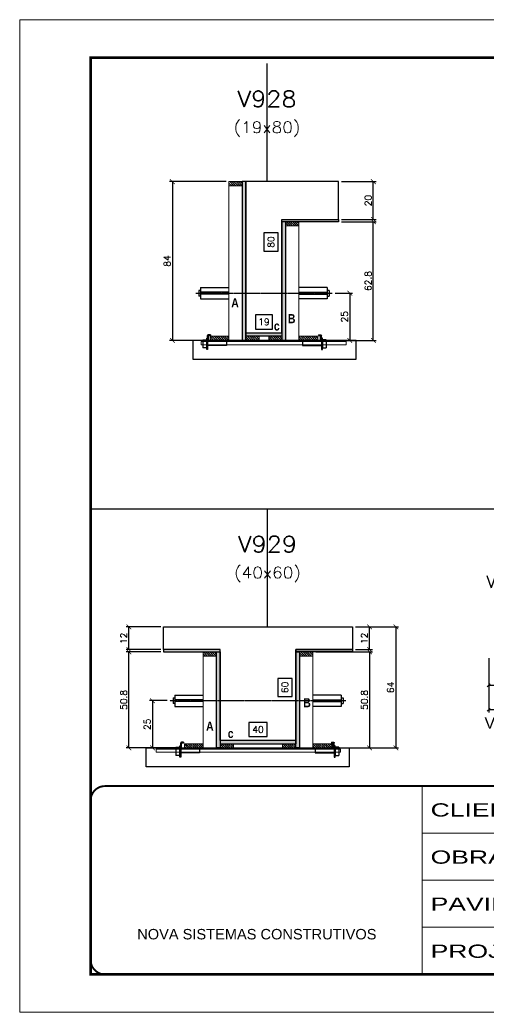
# Model space of a CAD drawing. Extents: x -20960 to -5926, y -2106 to 21915.
# Drawn here: x -7452 to -6956, y 11677 to 12727 of the extents above; entities that cross this region are included whole.
import ezdxf
from ezdxf.enums import TextEntityAlignment as Align

# ---------------------------------------------------------------- set-up
doc = ezdxf.new("R2010")
doc.units = 0
for name, pattern in [('CONTINUO', [0]), ('DASHED', [0.75, 0.5, -0.25]), ('HIDDEN', [0.375, 0.25, -0.125])]:
    doc.linetypes.add(name, pattern=pattern)
for name, color, linetype in [('5', 5, 'Continuous'), ('barrote', 251, 'Continuous'), ('COTA', 241, 'Continuous'), ('Cota Seção (2x)', 4, 'Continuous'), ('detalhes', 4, 'Continuous'), ('Painéis', 200, 'Continuous'), ('presilha', 1, 'Continuous'), ('TENSOR', 3, 'Continuous'), ('Texto de Titulo', 7, 'Continuous'), ('Texto Qtd Sarr', 242, 'Continuous')]:
    doc.layers.add(name, color=color, linetype=linetype)
for name, color, linetype, lineweight in [('CONCRETO', 251, 'Continuous', 25), ('Folhas', 255, 'Continuous', 9), ('Hachura', 251, 'Continuous', 9), ('Madeira', 126, 'Continuous', 18), ('SARRAFO DE PRESSAO', 251, 'DASHED', 9), ('SCO-___-LAJ', 2, 'Continuous', 0), ('Texto Seção', 7, 'Continuous', 15)]:
    doc.layers.add(name, color=color, linetype=linetype, lineweight=lineweight)
doc.styles.add('ARIAL', font='arial.ttf')
doc.styles.add('COTA TECNICA', font='techl___.ttf', dxfattribs={"height": 10})
doc.styles.add('REGUA-120', font='ROMANS.shx', dxfattribs={"height": 15})
doc.styles.add('Romans', font='romans.shx')
doc.styles.get("Standard").update_dxf_attribs({"font": 'arial.ttf'})
doc.styles.add('TECNICA', font='techb___.ttf', dxfattribs={"height": 10})
doc.styles.add('Tecnologia', font='')
doc.styles.get('Tecnologia').set_extended_font_data('Forgotten Futurist')
doc.dimstyles.new('Cota Seção (2x)', dxfattribs={"dimtxt": 7, "dimasz": 5, "dimexe": 3, "dimexo": 3, "dimgap": 2, "dimtad": 3, "dimdec": 1, "dimlfac": 0.5, "dimzin": 12, "dimdsep": 46, "dimtxsty": 'Romans', "dimblk": 'ARCHTICK', "dimcen": 0, "dimclrd": 4, "dimclre": 4, "dimclrt": 1, "dimadec": 1, "dimazin": 3, "dimtfac": 1, "dimtdec": 1, "dimtmove": 0, "dimatfit": 3, "dimldrblk": 'OBLIQUE', "dimfxl": 1, "dimtolj": 1, "dimtzin": 12, "dimarcsym": 0})
doc.dimstyles.new('Cota Seção interna', dxfattribs={"dimtxt": 7, "dimasz": 6, "dimexe": 0.18, "dimexo": 2, "dimgap": -4, "dimtad": 3, "dimdec": 1, "dimlfac": 0.5, "dimzin": 12, "dimdsep": 46, "dimtxsty": 'Romans', "dimblk": 'ARCHTICK', "dimcen": 0.09, "dimse1": 1, "dimse2": 1, "dimsd1": 1, "dimsd2": 1, "dimclrd": 180, "dimclre": 5, "dimclrt": 1, "dimadec": 0, "dimazin": 3, "dimtfac": 1, "dimtdec": 1, "dimtofl": 0, "dimtmove": 0, "dimatfit": 3, "dimldrblk": 'ARCHTICK', "dimfxl": 1, "dimtolj": 1, "dimtzin": 0, "dimarcsym": 0})
doc.dimstyles.new('PAINEL', dxfattribs={"dimtxt": 10, "dimasz": 3, "dimexe": 3, "dimexo": 3, "dimgap": 3, "dimtad": 1, "dimdec": 1, "dimzin": 12, "dimdsep": 46, "dimtxsty": 'COTA TECNICA', "dimblk1": 'OBLIQUE', "dimblk2": 'OBLIQUE', "dimsah": 1, "dimcen": 0.9, "dimclrd": 4, "dimclre": 4, "dimclrt": 240, "dimadec": 1, "dimazin": 3, "dimtfac": 1, "dimtdec": 1, "dimtmove": 0, "dimatfit": 3, "dimfxl": 1, "dimtolj": 1, "dimtzin": 12, "dimarcsym": 0})

# ---------------------------------------------------------------- blocks, each defined once
blk = doc.blocks.new('9999999999')
at = {"color": 30, "linetype": 'CONTINUO'}
for p, q in [((98564.6, 34230.2), (98564.6, 34429.4)), ((98564.6, 34379.6), (99584, 34379.6)), ((98564.6, 34329.8), (99488, 34329.8)), ((98564.6, 34280), (99488, 34280))]:
    blk.add_line(p, q, dxfattribs=at)
at = {"color": 30, "linetype": 'CONTINUO', "const_width": 2}
blk.add_lwpolyline([(99584, 34230.2), (99584, 34414.4, 0.414214), (99569, 34429.4), (98229, 34429.4, 0.414214), (98214, 34414.4), (98214, 34245.2, 0.414214), (98229, 34230.2), (99584, 34230.2)], format="xyb", dxfattribs=at)
at = {"layer": 'Folhas'}
blk.add_lwpolyline([(98139, 34190.2), (99624, 34190.2), (99624, 35240.2), (98139, 35240.2)], close=True, dxfattribs=at)
at = {"layer": 'Folhas', "color": 30, "const_width": 3}
blk.add_lwpolyline([(98214, 34230.2), (99584, 34230.2), (99584, 35200.2), (98214, 35200.2)], close=True, dxfattribs=at)
at = {"color": 7, "linetype": 'Continuous', "ltscale": 5, "style": 'ARIAL'}
blk.add_text('NOVA SISTEMAS CONSTRUTIVOS', height=11.059, dxfattribs=at).set_placement((98263.2, 34267.2))
at = {"layer": 'Folhas', "color": 7, "style": 'Tecnologia', "width": 1.5}
for s, p in [('CLIENTE:', (98573.7, 34397.2)), ('OBRA:', (98573.7, 34347.3)), ('PAVIMENTO:', (98573.7, 34297.5)), ('PROJETO:', (98573.7, 34247.7))]:
    blk.add_text(s, height=14, dxfattribs=at).set_placement(p)
blk = doc.blocks.new('titulo1')
at = {"layer": 'Defpoints', "color": 252, "linetype": 'HIDDEN', "ltscale": 2}
blk.add_line((0, 0), (0, 125), dxfattribs=at)
at = {"layer": 'Defpoints', "style": 'Romans', "oblique": 15}
blk.add_attdef('FOLHA', text='', height=10, dxfattribs=at).set_placement((0, 15.6), align=Align.MIDDLE_CENTER)
at = {"layer": 'Texto Qtd Sarr', "color": 3, "style": 'Romans', "oblique": 15}
for tag, height, p in [('TITULO', 17, (0, 71.4)), ('SEÇÃO', 12, (0, 41.5))]:
    blk.add_attdef(tag, text='', height=height, dxfattribs=at).set_placement(p, align=Align.MIDDLE_CENTER)
blk = doc.blocks.new('_ArchTick')
at = {"color": 0, "linetype": 'ByBlock', "const_width": 0.15}
blk.add_lwpolyline([(-0.5, -0.5), (0.5, 0.5)], dxfattribs=at)
blk = doc.blocks.new('*D1329')
at = {"layer": 'COTA', "color": 4, "lineweight": -2, "transparency": 16777216}
for p, q in [((-7111.7, 12513.2), (-7074.9, 12513.2)), ((-7077.9, 12387.6), (-7077.9, 12513.2)), ((-7129.3, 12387.6), (-7074.9, 12387.6))]:
    blk.add_line(p, q, dxfattribs=at)
at = {"layer": 'Defpoints', "color": 0, "transparency": 16777216}
for p in [(-7114.7, 12513.2), (-7077.9, 12513.2), (-7132.3, 12387.6)]:
    blk.add_point(p, dxfattribs=at)
at = {"layer": 'COTA', "color": 4, "lineweight": -2, "transparency": 16777216, "xscale": 5, "yscale": 5, "zscale": 5}
for p, rotation in [((-7077.9, 12513.2), 90), ((-7077.9, 12387.6), 270)]:
    blk.add_blockref('_ArchTick', p, dxfattribs=dict(at, rotation=rotation))
at = {"layer": 'COTA', "color": 1, "transparency": 16777216, "insert": (-7083.4, 12450.4), "char_height": 7, "attachment_point": 5, "rotation": 90, "style": 'Romans'}
blk.add_mtext('\\A1;62.8', dxfattribs=at)
blk = doc.blocks.new('_Oblique')
at = {"color": 0, "linetype": 'ByBlock', "lineweight": -2}
blk.add_line((-0.5, -0.5), (0.5, 0.5), dxfattribs=at)
blk = doc.blocks.new('*D1330')
at = {"layer": 'COTA', "color": 4, "lineweight": -2, "transparency": 16777216}
for p, q in [((-7111.7, 12555.6), (-7074.9, 12555.6)), ((-7077.9, 12515.6), (-7077.9, 12555.6)), ((-7111.7, 12515.6), (-7074.9, 12515.6))]:
    blk.add_line(p, q, dxfattribs=at)
at = {"layer": 'Defpoints', "color": 0, "transparency": 16777216}
for p in [(-7114.7, 12555.6), (-7077.9, 12555.6), (-7114.7, 12515.6)]:
    blk.add_point(p, dxfattribs=at)
at = {"layer": 'COTA', "color": 4, "lineweight": -2, "transparency": 16777216, "xscale": 5, "yscale": 5, "zscale": 5}
for p, rotation in [((-7077.9, 12555.6), 90), ((-7077.9, 12515.6), 270)]:
    blk.add_blockref('_ArchTick', p, dxfattribs=dict(at, rotation=rotation))
at = {"layer": 'COTA', "color": 1, "transparency": 16777216, "insert": (-7083.4, 12535.6), "char_height": 7, "attachment_point": 5, "rotation": 90, "style": 'Romans'}
blk.add_mtext('\\A1;20', dxfattribs=at)
blk = doc.blocks.new('*D1331')
at = {"layer": 'Cota Seção (2x)', "color": 180, "lineweight": -2, "transparency": 16777216}
for p, q in [((-7178.7, 12501.3), (-7193.7, 12501.3)), ((-7193.7, 12501.3), (-7193.7, 12481.9)), ((-7178.7, 12481.9), (-7178.7, 12501.3)), ((-7193.7, 12481.9), (-7178.7, 12481.9))]:
    blk.add_line(p, q, dxfattribs=at)
at = {"layer": 'Defpoints', "color": 0, "transparency": 16777216}
for p in [(-7174.7, 12555.6), (-7174.7, 12555.6), (-7174.7, 12395.6)]:
    blk.add_point(p, dxfattribs=at)
at = {"layer": 'Cota Seção (2x)', "color": 1, "transparency": 16777216, "insert": (-7186.2, 12491.6), "char_height": 7, "attachment_point": 5, "rotation": 90, "style": 'Romans'}
blk.add_mtext('\\A1;80', dxfattribs=at)
blk = doc.blocks.new('PRESILHA METÁLICA 1')
at = {"layer": 'presilha'}
for p, q in [((7.5, 10.6), (7.5, 19.9)), ((12, 21), (8.6, 21)), ((9, 11.6), (9, 18.9)), ((12, 19.5), (9.6, 19.5)), ((12, 21), (12, 19.5)), ((0, 13), (6, 13)), ((0, 13), (0, 0)), ((6, 0), (0, 0)), ((6, 15.5), (7.5, 15.5)), ((6, -2.5), (6, 15.5)), ((6, 13), (6, 0)), ((7.5, 15.5), (7.5, -2.5)), ((37.5, 4.1), (7.5, 4.1)), ((37.5, 11), (9.6, 11)), ((37.5, 11), (37.5, 4.1)), ((7.5, -2.5), (6, -2.5))]:
    blk.add_line(p, q, dxfattribs=at)
for centre, radius, start, end in [((8.6, 19.9), 1.14, 90, 180), ((9.6, 18.9), 0.57, 90, 180), ((9.6, 11.6), 0.57, 180, 270)]:
    blk.add_arc(centre, radius, start, end, dxfattribs=at)
blk = doc.blocks.new('*D1296')
at = {"layer": 'Cota Seção (2x)', "color": 180, "lineweight": -2, "transparency": 16777216}
for p, q in [((-7184.7, 12414.6), (-7202.7, 12414.6)), ((-7202.7, 12414.6), (-7202.7, 12399.6)), ((-7184.7, 12399.6), (-7184.7, 12414.6)), ((-7202.7, 12399.6), (-7184.7, 12399.6))]:
    blk.add_line(p, q, dxfattribs=at)
at = {"layer": 'Defpoints', "color": 0, "transparency": 16777216}
for p in [(-7174.7, 12395.6), (-7212.7, 12387.6), (-7174.7, 12387.6)]:
    blk.add_point(p, dxfattribs=at)
at = {"layer": 'Cota Seção (2x)', "color": 1, "transparency": 16777216, "insert": (-7193.7, 12407.1), "char_height": 7, "attachment_point": 5, "style": 'Romans'}
blk.add_mtext('\\A1;19', dxfattribs=at)
blk = doc.blocks.new('*D1297')
at = {"layer": 'COTA', "color": 4, "lineweight": -2, "transparency": 16777216}
for p, q in [((-7233.7, 12555.6), (-7293.6, 12555.6)), ((-7290.6, 12555.6), (-7290.6, 12387.6)), ((-7233.7, 12387.6), (-7293.6, 12387.6))]:
    blk.add_line(p, q, dxfattribs=at)
at = {"layer": 'Defpoints', "color": 0, "transparency": 16777216}
for p in [(-7230.7, 12555.6), (-7290.6, 12387.6), (-7230.7, 12387.6)]:
    blk.add_point(p, dxfattribs=at)
at = {"layer": 'COTA', "color": 4, "lineweight": -2, "transparency": 16777216, "xscale": 5, "yscale": 5, "zscale": 5}
for p, rotation in [((-7290.6, 12555.6), 90), ((-7290.6, 12387.6), 270)]:
    blk.add_blockref('_ArchTick', p, dxfattribs=dict(at, rotation=rotation))
at = {"layer": 'COTA', "color": 1, "transparency": 16777216, "insert": (-7296.1, 12471.6), "char_height": 7, "attachment_point": 5, "rotation": 90, "style": 'Romans'}
blk.add_mtext('\\A1;84', dxfattribs=at)
blk = doc.blocks.new('*D1298')
at = {"layer": 'COTA', "color": 4, "lineweight": -2, "transparency": 16777216}
for p, q in [((-7118.4, 12437.6), (-7099.8, 12437.6)), ((-7102.8, 12437.6), (-7102.8, 12387.6)), ((-7118.4, 12387.6), (-7099.8, 12387.6))]:
    blk.add_line(p, q, dxfattribs=at)
at = {"layer": 'Defpoints', "color": 0, "transparency": 16777216}
for p in [(-7121.4, 12437.6), (-7121.4, 12387.6), (-7102.8, 12387.6)]:
    blk.add_point(p, dxfattribs=at)
at = {"layer": 'COTA', "color": 4, "lineweight": -2, "transparency": 16777216, "xscale": 5, "yscale": 5, "zscale": 5}
for p, rotation in [((-7102.8, 12437.6), 90), ((-7102.8, 12387.6), 270)]:
    blk.add_blockref('_ArchTick', p, dxfattribs=dict(at, rotation=rotation))
at = {"layer": 'COTA', "color": 1, "transparency": 16777216, "insert": (-7108.3, 12412.6), "char_height": 7, "attachment_point": 5, "rotation": 90, "style": 'Romans'}
blk.add_mtext('\\A1;25', dxfattribs=at)
blk = doc.blocks.new('*D1300')
at = {"layer": 'COTA', "color": 4, "lineweight": -2, "transparency": 16777216}
for p, q in [((-7302.9, 12058), (-7339.6, 12058)), ((-7336.6, 11956.4), (-7336.6, 12058)), ((-7285.3, 11956.4), (-7339.6, 11956.4))]:
    blk.add_line(p, q, dxfattribs=at)
at = {"layer": 'Defpoints', "color": 0, "transparency": 16777216}
for p in [(-7336.6, 12058), (-7299.9, 12058), (-7282.3, 11956.4)]:
    blk.add_point(p, dxfattribs=at)
at = {"layer": 'COTA', "color": 4, "lineweight": -2, "transparency": 16777216, "xscale": 5, "yscale": 5, "zscale": 5}
for p, rotation in [((-7336.6, 12058), 90), ((-7336.6, 11956.4), 270)]:
    blk.add_blockref('_ArchTick', p, dxfattribs=dict(at, rotation=rotation))
at = {"layer": 'COTA', "color": 1, "transparency": 16777216, "insert": (-7342.1, 12007.2), "char_height": 7, "attachment_point": 5, "rotation": 90, "style": 'Romans'}
blk.add_mtext('\\A1;50.8', dxfattribs=at)
blk = doc.blocks.new('*D1301')
at = {"layer": 'COTA', "color": 4, "lineweight": -2, "transparency": 16777216}
for p, q in [((-7302.9, 12084.4), (-7339.6, 12084.4)), ((-7336.6, 12060.4), (-7336.6, 12084.4)), ((-7302.9, 12060.4), (-7339.6, 12060.4))]:
    blk.add_line(p, q, dxfattribs=at)
at = {"layer": 'Defpoints', "color": 0, "transparency": 16777216}
for p in [(-7336.6, 12084.4), (-7299.9, 12084.4), (-7299.9, 12060.4)]:
    blk.add_point(p, dxfattribs=at)
at = {"layer": 'COTA', "color": 4, "lineweight": -2, "transparency": 16777216, "xscale": 5, "yscale": 5, "zscale": 5}
for p, rotation in [((-7336.6, 12084.4), 90), ((-7336.6, 12060.4), 270)]:
    blk.add_blockref('_ArchTick', p, dxfattribs=dict(at, rotation=rotation))
at = {"layer": 'COTA', "color": 1, "transparency": 16777216, "insert": (-7342.1, 12072.4), "char_height": 7, "attachment_point": 5, "rotation": 90, "style": 'Romans'}
blk.add_mtext('\\A1;12', dxfattribs=at)
blk = doc.blocks.new('*D1302')
at = {"layer": 'Cota Seção (2x)', "color": 180, "lineweight": -2, "transparency": 16777216}
for p, q in [((-7163.9, 12029.9), (-7178.9, 12029.9)), ((-7178.9, 12029.9), (-7178.9, 12010.9)), ((-7163.9, 12010.9), (-7163.9, 12029.9)), ((-7178.9, 12010.9), (-7163.9, 12010.9))]:
    blk.add_line(p, q, dxfattribs=at)
at = {"layer": 'Defpoints', "color": 0, "transparency": 16777216}
for p in [(-7239.9, 12084.4), (-7159.9, 12084.4), (-7239.9, 11964.4)]:
    blk.add_point(p, dxfattribs=at)
at = {"layer": 'Cota Seção (2x)', "color": 1, "transparency": 16777216, "insert": (-7171.4, 12020.4), "char_height": 7, "attachment_point": 5, "rotation": 90, "style": 'Romans'}
blk.add_mtext('\\A1;60', dxfattribs=at)
blk = doc.blocks.new('*D1303')
at = {"layer": 'Cota Seção (2x)', "color": 180, "lineweight": -2, "transparency": 16777216}
for p, q in [((-7190.2, 11983.4), (-7209.5, 11983.4)), ((-7209.5, 11983.4), (-7209.5, 11968.4)), ((-7190.2, 11968.4), (-7190.2, 11983.4)), ((-7209.5, 11968.4), (-7190.2, 11968.4))]:
    blk.add_line(p, q, dxfattribs=at)
at = {"layer": 'Defpoints', "color": 0, "transparency": 16777216}
for p in [(-7239.9, 11964.4), (-7239.9, 11956.4), (-7159.9, 11956.4)]:
    blk.add_point(p, dxfattribs=at)
at = {"layer": 'Cota Seção (2x)', "color": 1, "transparency": 16777216, "insert": (-7199.9, 11975.9), "char_height": 7, "attachment_point": 5, "style": 'Romans'}
blk.add_mtext('\\A1;40', dxfattribs=at)
blk = doc.blocks.new('*D1304')
at = {"layer": 'COTA', "color": 4, "lineweight": -2, "transparency": 16777216}
for p, q in [((-7138.9, 12058), (-7078.9, 12058)), ((-7081.9, 12058), (-7081.9, 11956.4)), ((-7138.9, 11956.4), (-7078.9, 11956.4))]:
    blk.add_line(p, q, dxfattribs=at)
at = {"layer": 'Defpoints', "color": 0, "transparency": 16777216}
for p in [(-7141.9, 12058), (-7141.9, 11956.4), (-7081.9, 11956.4)]:
    blk.add_point(p, dxfattribs=at)
at = {"layer": 'COTA', "color": 4, "lineweight": -2, "transparency": 16777216, "xscale": 5, "yscale": 5, "zscale": 5}
for p, rotation in [((-7081.9, 12058), 90), ((-7081.9, 11956.4), 270)]:
    blk.add_blockref('_ArchTick', p, dxfattribs=dict(at, rotation=rotation))
at = {"layer": 'COTA', "color": 1, "transparency": 16777216, "insert": (-7087.4, 12007.2), "char_height": 7, "attachment_point": 5, "rotation": 90, "style": 'Romans'}
blk.add_mtext('\\A1;50.8', dxfattribs=at)
blk = doc.blocks.new('*D1305')
at = {"layer": 'COTA', "color": 4, "lineweight": -2, "transparency": 16777216}
for p, q in [((-7296.2, 12006.4), (-7314.7, 12006.4)), ((-7311.7, 12006.4), (-7311.7, 11956.4)), ((-7296.2, 11956.4), (-7314.7, 11956.4))]:
    blk.add_line(p, q, dxfattribs=at)
at = {"layer": 'Defpoints', "color": 0, "transparency": 16777216}
for p in [(-7293.2, 12006.4), (-7311.7, 11956.4), (-7293.2, 11956.4)]:
    blk.add_point(p, dxfattribs=at)
at = {"layer": 'COTA', "color": 4, "lineweight": -2, "transparency": 16777216, "xscale": 5, "yscale": 5, "zscale": 5}
for p, rotation in [((-7311.7, 12006.4), 90), ((-7311.7, 11956.4), 270)]:
    blk.add_blockref('_ArchTick', p, dxfattribs=dict(at, rotation=rotation))
at = {"layer": 'COTA', "color": 1, "transparency": 16777216, "insert": (-7317.2, 11981.4), "char_height": 7, "attachment_point": 5, "rotation": 90, "style": 'Romans'}
blk.add_mtext('\\A1;25', dxfattribs=at)
blk = doc.blocks.new('*D1553')
at = {"layer": 'COTA', "color": 4, "lineweight": -2, "transparency": 16777216}
for p, q in [((-7096.9, 12084.4), (-7078.9, 12084.4)), ((-7081.9, 12060.4), (-7081.9, 12084.4)), ((-7096.9, 12060.4), (-7078.9, 12060.4))]:
    blk.add_line(p, q, dxfattribs=at)
at = {"layer": 'Defpoints', "color": 0, "transparency": 16777216}
for p in [(-7099.9, 12084.4), (-7081.9, 12084.4), (-7099.9, 12060.4)]:
    blk.add_point(p, dxfattribs=at)
at = {"layer": 'COTA', "color": 4, "lineweight": -2, "transparency": 16777216, "xscale": 5, "yscale": 5, "zscale": 5}
for p, rotation in [((-7081.9, 12084.4), 90), ((-7081.9, 12060.4), 270)]:
    blk.add_blockref('_ArchTick', p, dxfattribs=dict(at, rotation=rotation))
at = {"layer": 'COTA', "color": 1, "transparency": 16777216, "insert": (-7087.4, 12072.4), "char_height": 7, "attachment_point": 5, "rotation": 90, "style": 'Romans'}
blk.add_mtext('\\A1;12', dxfattribs=at)
blk = doc.blocks.new('*D1554')
at = {"layer": 'COTA', "color": 4, "lineweight": -2, "ltscale": 25, "transparency": 16777216}
for p, q in [((-6955.8, 12051.3), (-6955.8, 11993.7)), ((-6666.8, 12051.3), (-6666.8, 11993.7)), ((-6666.8, 11996.7), (-6955.8, 11996.7))]:
    blk.add_line(p, q, dxfattribs=at)
at = {"layer": 'Defpoints', "color": 0, "ltscale": 25, "transparency": 16777216}
for p in [(-6955.8, 12054.3), (-6666.8, 12054.3), (-6955.8, 11996.7)]:
    blk.add_point(p, dxfattribs=at)
at = {"layer": 'COTA', "color": 4, "lineweight": -2, "ltscale": 25, "transparency": 16777216, "xscale": 3, "yscale": 3, "zscale": 3, "rotation": 180}
blk.add_blockref('_Oblique', (-6955.8, 11996.7), dxfattribs=at)
at = {"layer": 'COTA', "color": 4, "lineweight": -2, "ltscale": 25, "transparency": 16777216, "xscale": 3, "yscale": 3, "zscale": 3}
blk.add_blockref('_Oblique', (-6666.8, 11996.7), dxfattribs=at)
at = {"layer": 'COTA', "color": 240, "ltscale": 25, "transparency": 16777216, "insert": (-6811.3, 12004.8), "char_height": 10, "attachment_point": 5, "style": 'COTA TECNICA'}
blk.add_mtext('\\A1;289', dxfattribs=at)
blk = doc.blocks.new('*D1306')
at = {"layer": 'COTA', "color": 4, "lineweight": -2, "ltscale": 25, "transparency": 16777216}
for p, q in [((-6955.8, 12051.3), (-6955.8, 12019.7)), ((-6711.8, 12051.3), (-6711.8, 12019.7)), ((-6955.8, 12022.7), (-6711.8, 12022.7))]:
    blk.add_line(p, q, dxfattribs=at)
at = {"layer": 'Defpoints', "color": 0, "ltscale": 25, "transparency": 16777216}
for p in [(-6955.8, 12054.3), (-6711.8, 12054.3), (-6711.8, 12022.7)]:
    blk.add_point(p, dxfattribs=at)
at = {"layer": 'COTA', "color": 4, "lineweight": -2, "ltscale": 25, "transparency": 16777216, "xscale": 3, "yscale": 3, "zscale": 3, "rotation": 180}
blk.add_blockref('_Oblique', (-6955.8, 12022.7), dxfattribs=at)
at = {"layer": 'COTA', "color": 4, "lineweight": -2, "ltscale": 25, "transparency": 16777216, "xscale": 3, "yscale": 3, "zscale": 3}
blk.add_blockref('_Oblique', (-6711.8, 12022.7), dxfattribs=at)
at = {"layer": 'COTA', "color": 240, "ltscale": 25, "transparency": 16777216, "insert": (-6833.8, 12030.8), "char_height": 10, "attachment_point": 5, "style": 'COTA TECNICA'}
blk.add_mtext('\\A1;244', dxfattribs=at)
blk = doc.blocks.new('*D1332')
at = {"layer": 'COTA', "color": 4, "lineweight": -2, "transparency": 16777216}
for p, q in [((-7096.9, 12084.4), (-7051.1, 12084.4)), ((-7054.1, 12084.4), (-7054.1, 11956.4)), ((-7100.5, 11956.4), (-7051.1, 11956.4))]:
    blk.add_line(p, q, dxfattribs=at)
at = {"layer": 'Defpoints', "color": 0, "transparency": 16777216}
for p in [(-7099.9, 12084.4), (-7103.5, 11956.4), (-7054.1, 11956.4)]:
    blk.add_point(p, dxfattribs=at)
at = {"layer": 'COTA', "color": 4, "lineweight": -2, "transparency": 16777216, "xscale": 5, "yscale": 5, "zscale": 5}
for p, rotation in [((-7054.1, 12084.4), 90), ((-7054.1, 11956.4), 270)]:
    blk.add_blockref('_ArchTick', p, dxfattribs=dict(at, rotation=rotation))
at = {"layer": 'COTA', "color": 1, "transparency": 16777216, "insert": (-7059.6, 12020.4), "char_height": 7, "attachment_point": 5, "rotation": 90, "style": 'Romans'}
blk.add_mtext('\\A1;64', dxfattribs=at)

msp = doc.modelspace()

# ---------------------------------------------------------------- hatches: boundary and pattern name
at = {"layer": 'Hachura'}
h = msp.add_hatch(dxfattribs=at)
h.set_pattern_fill('ANSI31', color=256, scale=0.5, angle=270, style=0)
h.set_pattern_definition([(315, (15659.4011, 4247.9555), (1.12253202, 1.12253202), [])])
h.paths.add_polyline_path([(-7230.66, 12551.2), (-7230.66, 12555.6), (-7216.66, 12555.6), (-7216.66, 12551.2)])
h = msp.add_hatch(color=256, dxfattribs=at)
h.dxf.hatch_style = 1
h.paths.add_polyline_path([(-7212.66, 12555.6), (-7216.66, 12555.6), (-7216.66, 12387.6), (-7212.66, 12387.6)])
h = msp.add_hatch(color=256, dxfattribs=at)
h.dxf.hatch_style = 1
h.paths.add_polyline_path([(-7174.66, 12513.2), (-7174.66, 12515.6), (-7114.66, 12515.6), (-7114.66, 12513.2)])
h = msp.add_hatch(color=256, dxfattribs=at)
h.dxf.hatch_style = 1
h.paths.add_polyline_path([(-7170.66, 12513.2), (-7174.66, 12513.2), (-7174.66, 12387.6), (-7170.66, 12387.6)])
h = msp.add_hatch(dxfattribs=at)
h.set_pattern_fill('ANSI31', color=256, scale=0.5, angle=270, style=0)
h.set_pattern_definition([(315, (15719.4011, 4205.5555), (1.12253202, 1.12253202), [])])
h.paths.add_polyline_path([(-7170.66, 12508.8), (-7170.66, 12513.2), (-7156.66, 12513.2), (-7156.66, 12508.8)])
h = msp.add_hatch(dxfattribs=at)
h.set_pattern_fill('ANSI31', color=256, scale=0.5, angle=270, style=0)
h.set_pattern_definition([(315, (15625.4011, 4157.9555), (1.12253202, 1.12253202), [])])
h.paths.add_polyline_path([(-7230.66, 12387.6), (-7230.66, 12392), (-7250.66, 12392), (-7250.66, 12387.6)])
h = msp.add_hatch(color=256, dxfattribs=at)
h.dxf.hatch_style = 1
h.paths.add_polyline_path([(-7212.66, 12392), (-7212.66, 12395.6), (-7174.66, 12395.6), (-7174.66, 12392)])
h = msp.add_hatch(dxfattribs=at)
h.set_pattern_fill('ANSI31', color=256, scale=0.5, angle=270, style=0)
h.set_pattern_definition([(315, (15728.2032, 4157.9555), (1.12253202, 1.12253202), [])])
h.paths.add_polyline_path([(-7212.66, 12387.6), (-7212.66, 12392), (-7198.66, 12392), (-7198.66, 12387.6)])
h = msp.add_hatch(dxfattribs=at)
h.set_pattern_fill('ANSI31', color=256, scale=0.5, angle=270, style=0)
h.set_pattern_definition([(315, (15728.2011, 4157.9555), (1.12253202, 1.12253202), [])])
h.paths.add_polyline_path([(-7174.66, 12387.6), (-7174.66, 12392), (-7188.66, 12392), (-7188.66, 12387.6)])
h = msp.add_hatch(dxfattribs=at)
h.set_pattern_fill('ANSI31', color=256, scale=0.5, angle=270, style=0)
h.set_pattern_definition([(315, (15719.4011, 4157.9555), (1.12253202, 1.12253202), [])])
h.paths.add_polyline_path([(-7136.66, 12387.6), (-7136.66, 12392), (-7156.66, 12392), (-7156.66, 12387.6)])
h = msp.add_hatch(color=256, dxfattribs=at)
h.dxf.hatch_style = 1
h.paths.add_polyline_path([(-7239.87, 12058), (-7239.87, 12060.4), (-7299.87, 12060.4), (-7299.87, 12058)])
h = msp.add_hatch(dxfattribs=at)
h.set_pattern_fill('ANSI31', color=256, scale=0.5, angle=270, style=0)
h.set_pattern_definition([(315, (15707.9497, 3750.3531), (1.12253202, 1.12253202), [])])
h.paths.add_polyline_path([(-7243.87, 12053.6), (-7243.87, 12058), (-7257.87, 12058), (-7257.87, 12053.6)])
h = msp.add_hatch(color=256, dxfattribs=at)
h.dxf.hatch_style = 1
h.paths.add_polyline_path([(-7243.87, 12058), (-7239.87, 12058), (-7239.87, 11956.4), (-7243.87, 11956.4)])
h = msp.add_hatch(color=256, dxfattribs=at)
h.dxf.hatch_style = 1
h.paths.add_polyline_path([(-7159.87, 12058), (-7159.87, 12060.4), (-7099.87, 12060.4), (-7099.87, 12058)])
h = msp.add_hatch(color=256, dxfattribs=at)
h.dxf.hatch_style = 1
h.paths.add_polyline_path([(-7159.87, 12058), (-7155.87, 12058), (-7155.87, 11956.4), (-7159.87, 11956.4)])
h = msp.add_hatch(dxfattribs=at)
h.set_pattern_fill('ANSI31', color=256, scale=0.5, angle=270, style=0)
h.set_pattern_definition([(315, (15689.9497, 3750.3531), (1.12253202, 1.12253202), [])])
h.paths.add_polyline_path([(-7141.87, 12053.6), (-7141.87, 12058), (-7155.87, 12058), (-7155.87, 12053.6)])
h = msp.add_hatch(dxfattribs=at)
h.set_pattern_fill('ANSI31', color=256, scale=0.5, angle=270, style=0)
h.set_pattern_definition([(315, (15707.9497, 3726.7531), (1.12253202, 1.12253202), [])])
h.paths.add_polyline_path([(-7277.87, 11956.4), (-7277.87, 11960.8), (-7257.87, 11960.8), (-7257.87, 11956.4)])
h = msp.add_hatch(color=256, dxfattribs=at)
h.dxf.hatch_style = 1
h.paths.add_polyline_path([(-7159.87, 11960.8), (-7159.87, 11964.4), (-7239.87, 11964.4), (-7239.87, 11960.8)])
h = msp.add_hatch(dxfattribs=at)
h.set_pattern_fill('ANSI31', color=256, scale=0.5, angle=270, style=0)
h.set_pattern_definition([(315, (15716.7497, 3726.7531), (1.12253202, 1.12253202), [])])
h.paths.add_polyline_path([(-7239.87, 11956.4), (-7239.87, 11960.8), (-7225.87, 11960.8), (-7225.87, 11956.4)])
h = msp.add_hatch(dxfattribs=at)
h.set_pattern_fill('ANSI31', color=256, scale=0.5, angle=270, style=0)
h.set_pattern_definition([(315, (15758.7518, 3726.7531), (1.12253202, 1.12253202), [])])
h.paths.add_polyline_path([(-7159.87, 11956.4), (-7159.87, 11960.8), (-7173.87, 11960.8), (-7173.87, 11956.4)])
h = msp.add_hatch(dxfattribs=at)
h.set_pattern_fill('ANSI31', color=256, scale=0.5, angle=270, style=0)
h.set_pattern_definition([(315, (15655.9497, 3726.7531), (1.12253202, 1.12253202), [])])
h.paths.add_polyline_path([(-7141.87, 11956.4), (-7141.87, 11960.8), (-7121.87, 11960.8), (-7121.87, 11956.4)])

# ---------------------------------------------------------------- linework, layer by layer
at = {"ltscale": 3}
for p, q in [((-7260.66, 12443.57), (-7260.66, 12431.57)), ((-7260.66, 12443.57), (-7230.66, 12443.57)), ((-7126.66, 12443.57), (-7156.66, 12443.57)), ((-7126.66, 12443.57), (-7126.66, 12431.57)), ((-7262.66, 12440.57), (-7262.66, 12434.57)), ((-7260.66, 12440.57), (-7262.66, 12440.57)), ((-7260.66, 12434.57), (-7262.66, 12434.57)), ((-7230.66, 12438.57), (-7260.66, 12438.57)), ((-7230.66, 12436.57), (-7260.66, 12436.57)), ((-7156.66, 12438.57), (-7126.66, 12438.57)), ((-7156.66, 12436.57), (-7126.66, 12436.57)), ((-7124.66, 12440.57), (-7126.66, 12440.57)), ((-7126.66, 12434.57), (-7124.66, 12434.57)), ((-7124.66, 12440.57), (-7124.66, 12434.57)), ((-7260.66, 12431.57), (-7230.66, 12431.57)), ((-7126.66, 12431.57), (-7156.66, 12431.57)), ((-7287.87, 12012.37), (-7287.87, 12000.37)), ((-7287.87, 12012.37), (-7257.87, 12012.37)), ((-7111.87, 12012.37), (-7141.87, 12012.37)), ((-7111.87, 12012.37), (-7111.87, 12000.37)), ((-7289.87, 12009.37), (-7289.87, 12003.37)), ((-7289.87, 12009.37), (-7287.87, 12009.37)), ((-7287.87, 12003.37), (-7289.87, 12003.37)), ((-7257.87, 12007.37), (-7287.87, 12007.37)), ((-7257.87, 12005.37), (-7287.87, 12005.37)), ((-7141.87, 12007.37), (-7111.87, 12007.37)), ((-7141.87, 12005.37), (-7111.87, 12005.37)), ((-7111.87, 12009.37), (-7109.87, 12009.37)), ((-7111.87, 12003.37), (-7109.87, 12003.37)), ((-7109.87, 12009.37), (-7109.87, 12003.37)), ((-7287.87, 12000.37), (-7257.87, 12000.37)), ((-7111.87, 12000.37), (-7141.87, 12000.37))]:
    msp.add_line(p, q, dxfattribs=at)
at = {"layer": 'barrote'}
for points in [[(-7269.02, 12367.6), (-7096.06, 12367.6), (-7096.06, 12387.6), (-7269.02, 12387.6)], [(-7103.5, 11936.4), (-7318.47, 11936.4), (-7318.47, 11956.4), (-7103.5, 11956.4)]]:
    msp.add_lwpolyline(points, close=True, dxfattribs=at)
at = {"layer": 'CONCRETO'}
for points in [[(-7174.66, 12515.6), (-7114.66, 12515.6), (-7114.66, 12555.6), (-7212.66, 12555.6), (-7212.66, 12392), (-7212.66, 12392), (-7212.66, 12395.6), (-7174.66, 12395.6)], [(-7159.87, 12060.4), (-7159.87, 11960.8), (-7159.87, 11960.8), (-7159.87, 11964.4), (-7239.87, 11964.4), (-7239.87, 12060.4), (-7299.87, 12060.4), (-7299.87, 12084.4), (-7239.87, 12084.4), (-7239.87, 12084.4), (-7159.87, 12084.4), (-7099.87, 12084.4), (-7099.87, 12060.4)]]:
    msp.add_lwpolyline(points, close=True, dxfattribs=at)
at = {"layer": 'COTA', "linetype": 'ByBlock'}
msp.add_line((-7377, 12209.4), (-6007, 12209.4), dxfattribs=at)
at = {"layer": 'Madeira'}
for points in [[(-7230.66, 12551.2), (-7230.66, 12555.6), (-7216.66, 12555.6), (-7216.66, 12551.2)], [(-7230.66, 12555.6), (-7216.66, 12555.6), (-7216.66, 12387.6), (-7230.66, 12387.6)], [(-7170.66, 12508.8), (-7170.66, 12513.2), (-7156.66, 12513.2), (-7156.66, 12508.8)], [(-7170.66, 12513.2), (-7156.66, 12513.2), (-7156.66, 12387.6), (-7170.66, 12387.6)], [(-7230.66, 12387.6), (-7230.66, 12392), (-7250.66, 12392), (-7250.66, 12387.6)], [(-7212.66, 12387.6), (-7212.66, 12392), (-7198.66, 12392), (-7198.66, 12387.6)], [(-7174.66, 12387.6), (-7174.66, 12392), (-7188.66, 12392), (-7188.66, 12387.6)], [(-7136.66, 12387.6), (-7136.66, 12392), (-7156.66, 12392), (-7156.66, 12387.6)], [(-7243.87, 12053.6), (-7243.87, 12058), (-7257.87, 12058), (-7257.87, 12053.6)], [(-7243.87, 12058), (-7257.87, 12058), (-7257.87, 11956.4), (-7243.87, 11956.4)], [(-7141.87, 12053.6), (-7141.87, 12058), (-7155.87, 12058), (-7155.87, 12053.6)], [(-7141.87, 12058), (-7155.87, 12058), (-7155.87, 11956.4), (-7141.87, 11956.4)], [(-7277.87, 11956.4), (-7277.87, 11960.8), (-7257.87, 11960.8), (-7257.87, 11956.4)], [(-7239.87, 11956.4), (-7239.87, 11960.8), (-7225.87, 11960.8), (-7225.87, 11956.4)], [(-7159.87, 11956.4), (-7159.87, 11960.8), (-7173.87, 11960.8), (-7173.87, 11956.4)], [(-7141.87, 11956.4), (-7141.87, 11960.8), (-7121.87, 11960.8), (-7121.87, 11956.4)]]:
    msp.add_lwpolyline(points, close=True, dxfattribs=at)
at = {"layer": 'Painéis'}
for points in [[(-7212.66, 12555.6), (-7216.66, 12555.6), (-7216.66, 12387.6), (-7212.66, 12387.6)], [(-7174.66, 12513.2), (-7174.66, 12515.6), (-7114.66, 12515.6), (-7114.66, 12513.2)], [(-7170.66, 12513.2), (-7174.66, 12513.2), (-7174.66, 12387.6), (-7170.66, 12387.6)], [(-7212.66, 12392), (-7212.66, 12395.6), (-7174.66, 12395.6), (-7174.66, 12392)], [(-7239.87, 12058), (-7239.87, 12060.4), (-7299.87, 12060.4), (-7299.87, 12058)], [(-7243.87, 12058), (-7239.87, 12058), (-7239.87, 11956.4), (-7243.87, 11956.4)], [(-7159.87, 12058), (-7159.87, 12060.4), (-7099.87, 12060.4), (-7099.87, 12058)], [(-7159.87, 12058), (-7155.87, 12058), (-7155.87, 11956.4), (-7159.87, 11956.4)], [(-7159.87, 11960.8), (-7159.87, 11964.4), (-7239.87, 11964.4), (-7239.87, 11960.8)]]:
    msp.add_lwpolyline(points, close=True, dxfattribs=at)
at = {"layer": 'SCO-___-LAJ', "color": 1}
for points in [[(-7260.02, 12386.27), (-7106.72, 12386.27), (-7106.72, 12383.07), (-7260.02, 12383.07)], [(-7112.51, 11955.06), (-7307.81, 11955.06), (-7307.81, 11951.86), (-7112.51, 11951.86)]]:
    msp.add_lwpolyline(points, close=True, dxfattribs=at)
at = {"layer": 'TENSOR', "linetype": 'HIDDEN', "ltscale": 0.5}
for p, q in [((-7265.66, 12437.57), (-7121.36, 12437.57)), ((-7106.87, 12006.37), (-7293.17, 12006.37))]:
    msp.add_line(p, q, dxfattribs=at)

# ---------------------------------------------------------------- block references
at = {"layer": 'presilha', "yscale": 0.6666666666666666, "zscale": 0.6666666666666666}
for p, xscale in [((-7258.24, 12379.63), 0.6666666666666666), ((-7127.79, 12379.63), -0.6666666666666666), ((-7286.74, 11948.43), 0.6666666666666666), ((-7114.29, 11948.43), -0.6666666666666666)]:
    msp.add_blockref('PRESILHA METÁLICA 1', p, dxfattribs=dict(at, xscale=xscale))
at = {"layer": 'SARRAFO DE PRESSAO', "color": 6, "linetype": 'ByBlock'}
msp.add_blockref('9999999999', (-105590.98, -22513.42), dxfattribs=at)
at = {"layer": 'Texto Seção'}
ref = msp.add_blockref('titulo1', (-7190.42, 12555.6), dxfattribs=at)
ref.add_attrib('TITULO', 'V928', dxfattribs={"layer": 'Texto de Titulo', "color": 7, "height": 17, "style": 'Romans', "width": 1.1}).set_placement((-7190.42, 12643.1), align=Align.MIDDLE_CENTER)
ref.add_attrib('SEÇÃO', '(19x80)', dxfattribs={"layer": 'Texto de Titulo', "color": 7, "height": 12, "style": 'Romans', "width": 1.1}).set_placement((-7190.42, 12613.1), align=Align.MIDDLE_CENTER)
ref = msp.add_blockref('titulo1', (-7189.87, 12084.4), dxfattribs=at)
ref.add_attrib('TITULO', 'V929', dxfattribs={"layer": 'Texto de Titulo', "color": 7, "height": 17, "style": 'Romans', "width": 1.1}).set_placement((-7189.87, 12171.9), align=Align.MIDDLE_CENTER)
ref.add_attrib('SEÇÃO', '(40x60)', dxfattribs={"layer": 'Texto de Titulo', "color": 7, "height": 12, "style": 'Romans', "width": 1.1}).set_placement((-7189.87, 12141.9), align=Align.MIDDLE_CENTER)

# ---------------------------------------------------------------- texts
at = {"layer": '5', "linetype": 'Continuous'}
msp.add_text('V901', height=12, rotation=359.99996, dxfattribs=at).set_placement((-6960.22, 11976.73))
at = {"layer": 'detalhes', "style": 'TECNICA'}
for s, p in [('A', (-7228.26, 12422.63)), ('B', (-7168.3, 12405.79)), ('c', (-7183.14, 12398.09)), ('B', (-7152.04, 11999.43)), ('A', (-7254.87, 11974.59)), ('c', (-7231.95, 11966.89))]:
    msp.add_text(s, height=9.6, dxfattribs=at).set_placement(p)
at = {"layer": 'Texto Seção', "style": 'REGUA-120', "width": 1.05}
msp.add_text('V929.A', height=13, dxfattribs=at).set_placement((-6958.42, 12125.9))

# ---------------------------------------------------------------- dimensions: what is measured, and where the dimension line sits
at = {"layer": 'COTA'}
for base, p1, p2, picture, middle in [((-7290.63, 12387.6), (-7230.66, 12555.6), (-7230.66, 12387.6), '*D1297', (-7296.13, 12471.6)), ((-7077.94, 12555.6), (-7114.66, 12515.6), (-7114.66, 12555.6), '*D1330', (-7083.44, 12535.6)), ((-7077.94, 12513.2), (-7132.26, 12387.6), (-7114.66, 12513.2), '*D1329', (-7083.44, 12450.4)), ((-7102.8, 12387.6), (-7121.36, 12437.57), (-7121.36, 12387.6), '*D1298', (-7108.3, 12412.58)), ((-7336.59, 12084.4), (-7299.87, 12060.4), (-7299.87, 12084.4), '*D1301', (-7342.09, 12072.4)), ((-7054.15, 11956.4), (-7099.87, 12084.4), (-7103.5, 11956.4), '*D1332', (-7059.65, 12020.4)), ((-7081.9, 12084.4), (-7099.87, 12060.4), (-7099.87, 12084.4), '*D1553', (-7087.4, 12072.4)), ((-7336.59, 12058), (-7282.27, 11956.4), (-7299.87, 12058), '*D1300', (-7342.09, 12007.2)), ((-7081.9, 11956.4), (-7141.87, 12058), (-7141.87, 11956.4), '*D1304', (-7087.4, 12007.2)), ((-7311.73, 11956.4), (-7293.17, 12006.37), (-7293.17, 11956.4), '*D1305', (-7317.23, 11981.38))]:
    dim = msp.add_linear_dim(base=base, p1=p1, p2=p2, angle=90, dimstyle='Cota Seção (2x)', dxfattribs=at)
    dim.commit()
    dim.dimension.update_dxf_attribs({"geometry": picture, "text_midpoint": middle})
at = {"layer": 'COTA', "ltscale": 25}
for base, p1, p2, picture, middle in [((-6955.76, 11996.72), (-6666.76, 12054.29), (-6955.76, 12054.29), '*D1554', (-6811.26, 12004.82)), ((-6711.76, 12022.7), (-6955.76, 12054.29), (-6711.76, 12054.29), '*D1306', (-6833.76, 12030.78))]:
    dim = msp.add_linear_dim(base=base, p1=p1, p2=p2, dimstyle='PAINEL', dxfattribs=at)
    dim.commit()
    dim.dimension.update_dxf_attribs({"geometry": picture, "text_midpoint": middle})
at = {"layer": 'Cota Seção (2x)'}
for base, p1, p2, picture, middle in [((-7174.66, 12555.6), (-7174.66, 12395.6), (-7174.66, 12555.6), '*D1331', (-7174.66, 12491.6)), ((-7159.87, 12084.4), (-7239.87, 11964.4), (-7239.87, 12084.4), '*D1302', (-7159.87, 12020.37))]:
    dim = msp.add_linear_dim(base=base, p1=p1, p2=p2, angle=90, dimstyle='Cota Seção interna', dxfattribs=at)
    dim.commit()
    dim.dimension.update_dxf_attribs({"geometry": picture, "text_midpoint": middle, "dimtype": 160})
dim = msp.add_linear_dim(base=(-7174.66, 12395.6), p1=(-7212.66, 12387.6), p2=(-7174.66, 12387.6), dimstyle='Cota Seção interna', dxfattribs=at)
dim.commit()
dim.dimension.update_dxf_attribs({"geometry": '*D1296', "text_midpoint": (-7193.66, 12395.6), "dimtype": 160})
dim = msp.add_linear_dim(base=(-7239.87, 11964.4), p1=(-7159.87, 11956.4), p2=(-7239.87, 11956.4), angle=180, dimstyle='Cota Seção interna', dxfattribs=at)
dim.commit()
dim.dimension.update_dxf_attribs({"geometry": '*D1303', "text_midpoint": (-7199.87, 11975.9)})

doc.saveas('drawing.dxf')
